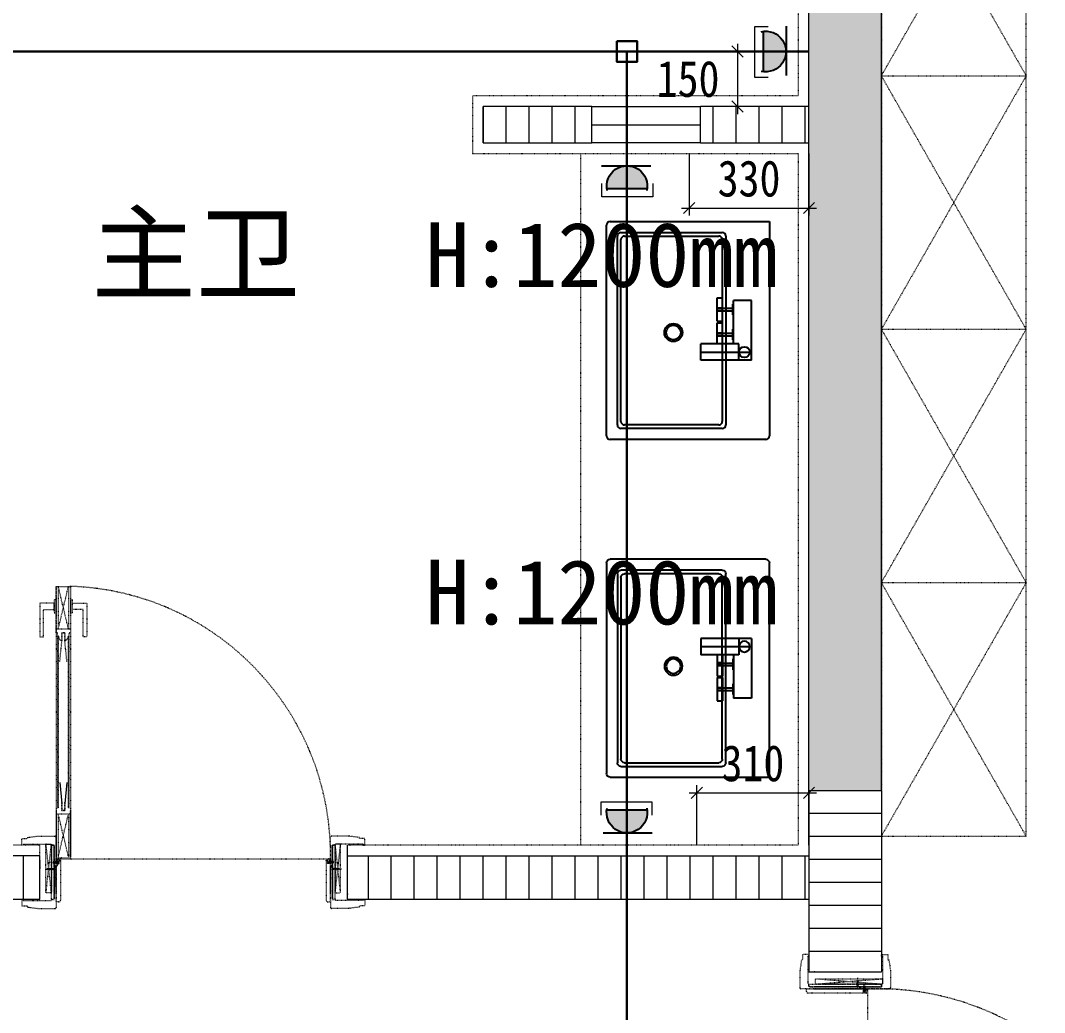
# Model space of a CAD drawing. Header units: millimetres. Extents: x -41640 to 3079702, y -5257903 to 68462.
# Drawn here: x 10804 to 13633, y 13567 to 16307 of the extents above; entities that cross this region are included whole.
import ezdxf

# ---------------------------------------------------------------- set-up
doc = ezdxf.new("R2010")
doc.units = ezdxf.units.MM
doc.header["$LTSCALE"] = 10
doc.linetypes.add('ACAD_ISO03W100', pattern=[30, 12, -18])
doc.linetypes.add('CONTINOUS', pattern=[0])
doc.layers.get('0').update_dxf_attribs({"color": 255})
doc.layers.get('Defpoints').update_dxf_attribs({"color": 255})
for name, color, linetype in [('0015平面洁具、厨具', 151, 'Continuous'), ('2323', 4, 'Continuous'), ('LAYER2', 8, 'Continuous')]:
    doc.layers.add(name, color=color, linetype=linetype)
for name, color, linetype, lineweight in [('1强弱电插座尺寸', 5, 'Continuous', 0), ('1强电插座布线图', 1, 'Continuous', 30), ('1强电插座布置图', 1, 'Continuous', 30), ('浅线', 251, 'CONTINOUS', 0)]:
    doc.layers.add(name, color=color, linetype=linetype, lineweight=lineweight)
doc.styles.get("Standard").update_dxf_attribs({"font": ''})
doc.styles.add('夏建东', font='', dxfattribs={"width": 0.85})
doc.styles.add('邓林', font='simhei.ttf')
doc.styles.get('Standard').set_extended_font_data('SimSun')
doc.styles.get('夏建东').set_extended_font_data('SimSun')
doc.dimstyles.new('g', dxfattribs={"dimtxt": 100, "dimasz": 31, "dimexe": 21, "dimexo": 30, "dimgap": 31, "dimtad": 1, "dimtih": 1, "dimtoh": 1, "dimdec": 0, "dimrnd": 10, "dimdsep": 46, "dimtxsty": '夏建东', "dimblk": 'OBLIQUE', "dimcen": 2.5, "dimdle": 21, "dimclrd": 5, "dimclre": 5, "dimclrt": 5, "dimadec": 0, "dimazin": 0, "dimtfac": 1, "dimtdec": 0, "dimtmove": 2, "dimatfit": 3, "dimldrblk": 'DOT', "dimfxl": 300, "dimlwd": -1, "dimlwe": -1, "dimarcsym": 1})
pattern_1 = [(90, (-3246102.35, 3421590.874), (-63.5, 1e-14), [])]

# ---------------------------------------------------------------- blocks, each defined once
blk = doc.blocks.new('_Oblique')
at = {"color": 0, "linetype": 'ByBlock', "lineweight": -2}
blk.add_line((-0.5, -0.5), (0.5, 0.5), dxfattribs=at)
blk = doc.blocks.new('*D413')
at = {"layer": '1强弱电插座尺寸', "color": 5}
for p, q in [((12672.9, 14029), (12672.9, 14194.6)), ((12982.6, 14029), (12982.6, 14194.6)), ((12651.9, 14173.6), (13003.6, 14173.6))]:
    blk.add_line(p, q, dxfattribs=at)
at = {"layer": 'Defpoints', "color": 0, "lineweight": 30}
for p in [(12982.6, 14173.6), (12672.9, 13999), (12982.6, 13999)]:
    blk.add_point(p, dxfattribs=at)
at = {"layer": '1强弱电插座尺寸', "color": 5, "xscale": 31, "yscale": 31, "zscale": 31, "rotation": 180}
blk.add_blockref('_Oblique', (12672.9, 14173.6), dxfattribs=at)
at = {"layer": '1强弱电插座尺寸', "color": 5, "xscale": 31, "yscale": 31, "zscale": 31}
blk.add_blockref('_Oblique', (12982.6, 14173.6), dxfattribs=at)
at = {"layer": '1强弱电插座尺寸', "color": 5, "insert": (12827.7, 14254.6), "char_height": 100, "attachment_point": 5, "style": '夏建东'}
blk.add_mtext('310', dxfattribs=at)
blk = doc.blocks.new('_Dot')
at = {"color": 0, "linetype": 'ByBlock', "lineweight": -2}
blk.add_line((-0.5, 0), (-1, 0), dxfattribs=at)
at = {"color": 0, "linetype": 'ByBlock', "const_width": 0.5}
blk.add_lwpolyline([(-0.25, 0, 1), (0.25, 0, 1)], format="xyb", close=True, dxfattribs=at)
blk = doc.blocks.new('tryjhtyjtyjkytj')
at = {"layer": '0015平面洁具、厨具', "color": 251}
for p, q in [((801529.9, -3758404.6), (801529.9, -3757974.6)), ((801539.9, -3757964.6), (802121.8, -3757964.6)), ((802131.8, -3757974.6), (802131.8, -3758414.6)), ((801559.9, -3758284.6), (801559.9, -3758004.6)), ((801569.9, -3757994.6), (802091.8, -3757994.6)), ((801569.9, -3758274.6), (801569.9, -3758014.6)), ((801579.9, -3758004.6), (802081.8, -3758004.6)), ((802091.8, -3758014.6), (802091.8, -3758274.6)), ((802101.8, -3758004.6), (802101.8, -3758284.6)), ((801748.7, -3758365.1), (801748.7, -3758225.1)), ((801748.7, -3758225.1), (801793.7, -3758225.1)), ((801771.2, -3758225.1), (801771.2, -3758365.1)), ((801793.7, -3758330.1), (801793.7, -3758225.1)), ((801793.7, -3758270.1), (801852.4, -3758270.1)), ((801816, -3758285.1), (801816, -3758270.1)), ((801816.4, -3758270.1), (801816.4, -3758314.1)), ((801823.4, -3758270.1), (801823.4, -3758314.1)), ((801823.7, -3758285.1), (801823.7, -3758270.1)), ((801852.4, -3758270.1), (801852.4, -3758285.1)), ((801856.2, -3758270.1), (801921.2, -3758270.1)), ((801856.2, -3758270.1), (801856.2, -3758285.1)), ((801884.9, -3758285.1), (801884.9, -3758270.1)), ((801885.2, -3758270.1), (801885.2, -3758314.1)), ((801892.2, -3758270.1), (801892.2, -3758314.1)), ((801892.5, -3758285.1), (801892.5, -3758270.1)), ((801921.2, -3758270.1), (801921.2, -3758285.1)), ((802091.8, -3758294.6), (801569.9, -3758294.6)), ((802081.8, -3758284.6), (801579.9, -3758284.6)), ((801793.7, -3758285.1), (801852.4, -3758285.1)), ((801856.2, -3758285.1), (801921.2, -3758285.1)), ((801793.7, -3758315.1), (801913.7, -3758315.1)), ((801804.9, -3758314.1), (801834.9, -3758314.1)), ((801804.9, -3758314.1), (801804.9, -3758315.1)), ((801834.9, -3758314.1), (801834.9, -3758315.1)), ((801873.7, -3758314.1), (801903.7, -3758314.1)), ((801873.7, -3758314.1), (801873.7, -3758315.1)), ((801903.7, -3758314.1), (801903.7, -3758315.1)), ((801913.7, -3758365.1), (801913.7, -3758315.1)), ((801748.7, -3758330.1), (801793.7, -3758330.1)), ((801748.7, -3758365.1), (801913.7, -3758365.1)), ((802131.8, -3758414.6), (801539.9, -3758414.6))]:
    blk.add_line(p, q, dxfattribs=at)
for centre, radius in [((801825.2, -3758149.6), 25), ((801825.2, -3758149.6), 20), ((801771.2, -3758345.5), 15), ((801771.2, -3758345.5), 15)]:
    blk.add_circle(centre, radius, dxfattribs=at)
for centre, start, end in [((801539.9, -3757974.6), 90, 180), ((802121.8, -3757974.6), 0, 90), ((801569.9, -3758004.6), 90, 180), ((801579.9, -3758014.6), 90, 180), ((802081.8, -3758014.6), 0, 90), ((802091.8, -3758004.6), 0, 90), ((801569.9, -3758284.6), 180, 270), ((801579.9, -3758274.6), 180, 270), ((802081.8, -3758274.6), 270, 0), ((802091.8, -3758284.6), 270, 0), ((801539.9, -3758404.6), 180, 270)]:
    blk.add_arc(centre, 10, start, end, dxfattribs=at)
blk = doc.blocks.new('强电插座')
at = {"lineweight": 0}
h = blk.add_hatch(color=12, dxfattribs=at)
h.set_gradient(color1=(216, 3, 3), color2=(230, 5, 5), tint=1, name='CYLINDER')
h.paths.add_polyline_path([(88497.8, 75989.2, 1.129445), (88497.8, 75909.4)])
at = {"layer": '2323', "color": 1}
for p, q in [((88452.6, 75999.6), (88452.6, 75902)), ((88497.8, 75989.2), (88497.8, 75909.4)), ((88407.2, 75949.3), (88460.4, 75949.3))]:
    blk.add_line(p, q, dxfattribs=at)
blk.add_arc((88492.9, 75949.3), 40.2, 77.2553, 282.7447, dxfattribs=at)
at = {"layer": 'LAYER2', "color": 1, "ltscale": 20}
blk.add_line((88456.4, 75966.1), (88456.4, 75966.1), dxfattribs=at)
blk = doc.blocks.new('强电防水插座')
at = {"layer": '1强电插座布置图', "color": 1, "linetype": 'ByBlock', "lineweight": 9}
blk.add_lwpolyline([(-166178.2, 222988.6), (-166178.2, 223049.7), (-165944.2, 223049.7), (-165944.2, 222988.6)], dxfattribs=at)
at = {"layer": '1强电插座布置图', "color": 250, "linetype": 'ByBlock', "lineweight": 9, "extrusion": (0, 0, -1), "xscale": 2.325322137214242, "yscale": 2.325322137214242, "zscale": -2.325322137599869, "rotation": 90}
blk.add_blockref('强电插座', (342665.7, 17225.9), dxfattribs=at)
blk = doc.blocks.new('*D655')
at = {"layer": '1强弱电插座尺寸', "color": 5}
for p, q in [((12651.5, 15939), (12651.5, 15767.8)), ((12982.6, 15939), (12982.6, 15767.8)), ((12630.5, 15788.8), (13003.6, 15788.8))]:
    blk.add_line(p, q, dxfattribs=at)
at = {"layer": 'Defpoints', "color": 0, "linetype": 'Continuous', "lineweight": 30}
for p in [(12651.5, 15969), (12982.6, 15969), (12982.6, 15788.8)]:
    blk.add_point(p, dxfattribs=at)
at = {"layer": '1强弱电插座尺寸', "color": 5, "linetype": 'Continuous', "xscale": 31, "yscale": 31, "zscale": 31, "rotation": 180}
blk.add_blockref('_Oblique', (12651.5, 15788.8), dxfattribs=at)
at = {"layer": '1强弱电插座尺寸', "color": 5, "linetype": 'Continuous', "xscale": 31, "yscale": 31, "zscale": 31}
blk.add_blockref('_Oblique', (12982.6, 15788.8), dxfattribs=at)
at = {"layer": '1强弱电插座尺寸', "color": 5, "linetype": 'Continuous', "lineweight": 30, "insert": (12817, 15869.8), "char_height": 100, "attachment_point": 5, "style": '夏建东'}
blk.add_mtext('330', dxfattribs=at)
blk = doc.blocks.new('*D698')
at = {"layer": '1强弱电插座尺寸', "color": 5}
for p, q in [((12785, 16242), (12785, 16048)), ((12952.6, 16221), (12764, 16221)), ((12952.6, 16069), (12764, 16069))]:
    blk.add_line(p, q, dxfattribs=at)
at = {"layer": 'Defpoints', "color": 0, "linetype": 'Continuous', "lineweight": 30}
for p in [(12982.6, 16221), (12785, 16069), (12982.6, 16069)]:
    blk.add_point(p, dxfattribs=at)
at = {"layer": '1强弱电插座尺寸', "color": 5, "linetype": 'Continuous', "xscale": 31, "yscale": 31, "zscale": 31}
for p, rotation in [((12785, 16221), 90), ((12785, 16069), 270)]:
    blk.add_blockref('_Oblique', p, dxfattribs=dict(at, rotation=rotation))
at = {"layer": '1强弱电插座尺寸', "color": 5, "linetype": 'Continuous', "lineweight": 30, "insert": (12648.5, 16145), "char_height": 100, "attachment_point": 5, "style": '夏建东'}
blk.add_mtext('150', dxfattribs=at)

msp = doc.modelspace()

# ---------------------------------------------------------------- hatches: boundary and pattern name
at = {"layer": '浅线'}
h = msp.add_hatch(color=256, dxfattribs=at)
h.paths.add_polyline_path([(12583, 17529), (12880.9, 17529)], flags=16)
h.paths.add_polyline_path([(13182.6, 17529), (11882.6, 17529), (11882.6, 17329), (12982.6, 17329), (12982.6, 14179), (13182.6, 14179)])
h = msp.add_hatch(dxfattribs=at)
h.set_pattern_fill('ANSI31', color=256, scale=20, angle=45, style=0)
h.set_pattern_definition(pattern_1)
h.paths.add_polyline_path([(12382.6, 16069), (12082.6, 16069), (12082.6, 15969), (12382.6, 15969)])
h.paths.add_polyline_path([(12982.6, 16069), (12682.6, 16069), (12682.6, 15969), (12982.6, 15969)])
h = msp.add_hatch(dxfattribs=at)
h.set_pattern_fill('ANSI31', color=256, scale=20, angle=135, style=0)
h.set_pattern_definition([(180, (-3246102.35, 3421590.874), (-1e-14, -63.5), [])])
h.paths.add_polyline_path([(13182.6, 14179), (12982.6, 14179), (12982.6, 13679), (13182.6, 13679)])
h.paths.add_polyline_path([(13182.6, 12779), (12982.6, 12779), (12982.6, 12479), (13182.6, 12479)])
h = msp.add_hatch(dxfattribs=at)
h.set_pattern_fill('ANSI31', color=256, scale=20, angle=45, style=0)
h.set_pattern_definition(pattern_1)
h.paths.add_polyline_path([(10857.6, 13999), (9282.6, 13999), (9282.6, 13879), (10857.6, 13879)])
h.paths.add_polyline_path([(12982.6, 13999), (11707.6, 13999), (11707.6, 13879), (12982.6, 13879)])

# ---------------------------------------------------------------- linework, layer by layer
at = {"layer": '1强电插座布线图', "color": 2, "linetype": 'Continuous', "lineweight": 30}
for points in [[(12982.6, 16221), (9832.6, 16221, -0.414214), (9732.6, 16321), (9732.6, 16875.3)], [(21621.3, 4375.7), (21621.3, 8177, 0.414214), (21521.3, 8277), (12579.6, 8277, -0.414214), (12479.6, 8377), (12479.6, 16221)]]:
    msp.add_lwpolyline(points, format="xyb", dxfattribs=at)
at = {"layer": '1强电插座布线图', "linetype": 'Continuous', "lineweight": 30}
msp.add_lwpolyline([(12451.3, 16249.3), (12507.9, 16249.3), (12507.9, 16192.7), (12451.3, 16192.7)], close=True, dxfattribs=at)
at = {"layer": '浅线'}
for p, q in [((13182.6, 14179), (13182.6, 17929)), ((12982.6, 14179), (12982.6, 17329)), ((13182.6, 14179), (12982.6, 14179)), ((10857.6, 13999), (9282.6, 13999)), ((10857.6, 13879), (10857.6, 13999)), ((11707.6, 13879), (11707.6, 13999)), ((11707.6, 13999), (12982.6, 13999)), ((10857.6, 13879), (9162.6, 13879)), ((12982.6, 13879), (11707.6, 13879))]:
    msp.add_line(p, q, dxfattribs=at)
at = {"layer": '浅线', "linetype": 'ACAD_ISO03W100', "ltscale": 0.01}
for p, q in [((12352.6, 14029), (12352.6, 15939)), ((10902.6, 14615.8), (10902.6, 14743.8)), ((10902.6, 14615.8), (10902.6, 14743.8)), ((10902.6, 14743.8), (10902.6, 13993.8)), ((10902.6, 14743.8), (10942.6, 14743.8)), ((10903.1, 14743.8), (10903.1, 14615.8)), ((10908.6, 14743.8), (10908.6, 14625.8)), ((10936.6, 14625.8), (10908.6, 14743.8)), ((10908.6, 14625.8), (10936.6, 14743.8)), ((10936.6, 14743.8), (10936.6, 14625.8)), ((10942.1, 14743.8), (10942.1, 14615.8)), ((10942.6, 14743.8), (10942.6, 14615.8)), ((10942.6, 14743.8), (10942.6, 14615.8)), ((10942.6, 14743.8), (10942.6, 13993.8)), ((10906.1, 14615.8), (10902.6, 14615.8)), ((10906.1, 14615.8), (10902.6, 14615.8)), ((10942.1, 14625.8), (10903.1, 14625.8)), ((10906.6, 14606.3), (10906.6, 14615.3)), ((10906.6, 14606.3), (10906.6, 14615.3)), ((10906.6, 14606.3), (10906.6, 14131.3)), ((10906.6, 14606.3), (10906.6, 14131.3)), ((10909.1, 14605.8), (10907.1, 14605.8)), ((10909.1, 14605.8), (10907.1, 14605.8)), ((10909.6, 14132.3), (10909.6, 14605.3)), ((10909.6, 14132.3), (10909.6, 14605.3)), ((10926.6, 14615.8), (10918.6, 14615.8)), ((10918.6, 14593.8), (10918.6, 14615.8)), ((10918.6, 14593.8), (10918.6, 14615.8)), ((10918.6, 14615.8), (10926.6, 14615.8)), ((10918.6, 14615.8), (10918.6, 14593.8)), ((10918.6, 14615.8), (10926.6, 14615.8)), ((10918.6, 14593.8), (10918.6, 14615.8)), ((10918.6, 14615.8), (10926.6, 14615.8)), ((10926.6, 14593.8), (10926.6, 14615.8)), ((10926.6, 14615.8), (10926.6, 14593.8)), ((10926.6, 14615.8), (10926.6, 14593.8)), ((10926.6, 14593.8), (10926.6, 14615.8)), ((10935.6, 14605.3), (10935.6, 14132.3)), ((10935.6, 14605.3), (10935.6, 14132.3)), ((10936.1, 14605.8), (10938.1, 14605.8)), ((10936.1, 14605.8), (10938.1, 14605.8)), ((10938.6, 14606.3), (10938.6, 14615.3)), ((10938.6, 14606.3), (10938.6, 14615.3)), ((10938.6, 14131.3), (10938.6, 14606.3)), ((10938.6, 14131.3), (10938.6, 14606.3)), ((10939.1, 14615.8), (10942.6, 14615.8)), ((10939.1, 14615.8), (10942.6, 14615.8)), ((10912.6, 14535.8), (10918.6, 14593.8)), ((10917.1, 14593.8), (10918.6, 14593.8)), ((10932.6, 14535.8), (10926.6, 14593.8)), ((10928.1, 14593.8), (10926.6, 14593.8)), ((10918.6, 14124.8), (10918.6, 14146.8)), ((10918.6, 14146.8), (10918.6, 14124.8)), ((10918.6, 14146.8), (10918.6, 14124.8)), ((10918.6, 14146.8), (10918.6, 14124.8)), ((10926.6, 14124.8), (10926.6, 14146.8)), ((10926.6, 14124.8), (10926.6, 14146.8)), ((10926.6, 14146.8), (10926.6, 14124.8)), ((10926.6, 14146.8), (10926.6, 14124.8)), ((10902.6, 14124.8), (10902.6, 13996.8)), ((10902.6, 14124.8), (10902.6, 13996.8)), ((10903.1, 14124.8), (10903.1, 13996.8)), ((10918.6, 14124.8), (10926.6, 14124.8)), ((10918.6, 14124.8), (10926.6, 14124.8)), ((10926.6, 14124.8), (10918.6, 14124.8)), ((10918.6, 14124.8), (10926.6, 14124.8)), ((10942.1, 14124.8), (10942.1, 13996.8)), ((10942.6, 13996.8), (10942.6, 14124.8)), ((10942.6, 13996.8), (10942.6, 14124.8)), ((10942.1, 14114.8), (10903.1, 14114.8)), ((10936.6, 13996.8), (10908.6, 14114.8)), ((10908.6, 13996.8), (10936.6, 14114.8)), ((10908.6, 14114.8), (10908.6, 13996.8)), ((10936.6, 14114.8), (10936.6, 13996.8)), ((10807.6, 14047), (10822.6, 14047)), ((10807.6, 14029), (10807.6, 14047)), ((10822.6, 14050), (10852.6, 14054)), ((10822.6, 14047), (10822.6, 14050)), ((10852.6, 14054), (10899.6, 14054)), ((10902.6, 13976.4), (10902.6, 14051)), ((11660.6, 13976.4), (11660.6, 14051)), ((11710.6, 14054), (11663.6, 14054)), ((11740.6, 14050), (11710.6, 14054)), ((11740.6, 14047), (11740.6, 14050)), ((11755.6, 14047), (11740.6, 14047)), ((11755.6, 14029), (11755.6, 14047)), ((10812.6, 14029), (10807.6, 14029)), ((10812.6, 14032), (10812.6, 14029)), ((10812.6, 14032), (10890.1, 14032)), ((10857.6, 13876), (10857.6, 14032)), ((10889.6, 13897), (10874.6, 14032)), ((10874.6, 13897), (10889.6, 14032)), ((10874.6, 14032), (10889.6, 14032)), ((10874.6, 13897), (10874.6, 14032)), ((10889.6, 14027), (10889.6, 14032)), ((10889.6, 14032), (10889.6, 13897)), ((10889.6, 14029), (10896.6, 14029)), ((10897.1, 14029), (10889.6, 14029)), ((10889.6, 13879), (10889.6, 14029)), ((10890.1, 14029), (10890.1, 14032)), ((10890.1, 14029), (10897.1, 14029)), ((10897.1, 13971.4), (10897.1, 14029)), ((10897.1, 13969.4), (10897.1, 14029)), ((10897.1, 14026), (10897.1, 13969.4)), ((10897.1, 14026), (10897.1, 13969.4)), ((10902.6, 14029), (10902.6, 13983.4)), ((11660.6, 14029), (11660.6, 13983.4)), ((11666.1, 13971.4), (11666.1, 14029)), ((11673.1, 14029), (11666.1, 14029)), ((11666.1, 13969.4), (11666.1, 14029)), ((11666.1, 14029), (11673.6, 14029)), ((11666.1, 14026), (11666.1, 13969.4)), ((11666.1, 14026), (11666.1, 13969.4)), ((11673.6, 14029), (11666.6, 14029)), ((11750.6, 14032), (11673.1, 14032)), ((11673.1, 14029), (11673.1, 14032)), ((11673.6, 13897), (11688.6, 14032)), ((11688.6, 13897), (11673.6, 14032)), ((11673.6, 14027), (11673.6, 14032)), ((11688.6, 14032), (11673.6, 14032)), ((11673.6, 14032), (11673.6, 13897)), ((11673.6, 13879), (11673.6, 14029)), ((11688.6, 13897), (11688.6, 14032)), ((11707.6, 13877.5), (11707.6, 14030.5)), ((11710.6, 14032), (11750.6, 14032)), ((11750.6, 14032), (11750.6, 14029)), ((11750.6, 14029), (11755.6, 14029)), ((10857.6, 13986.6), (10857.6, 13966.6)), ((10887.3, 13981.7), (10905.6, 13981.7)), ((10893.4, 13979.9), (10900.6, 13979.9)), ((10894, 13983.5), (10900.6, 13983.5)), ((10897.1, 13978.4), (10897.1, 13976.4)), ((10900.6, 13983.5), (10905.6, 13981.7)), ((10900.6, 13979.9), (10905.6, 13981.7)), ((10902.6, 13976.4), (10901.2, 13971.4)), ((10902.6, 13993.8), (10942.6, 13993.8)), ((10908.3, 13989.5), (10902.6, 13991.4)), ((10902.6, 13986.4), (10902.6, 13991.4)), ((10902.6, 13991.4), (11660.6, 13991.4)), ((10902.6, 13986.4), (10902.6, 13991.1)), ((10902.6, 13986.4), (10907.3, 13986.4)), ((10906.6, 13986.4), (10902.6, 13986.4)), ((10906.6, 13986.4), (10902.6, 13986.4)), ((10902.6, 13969.4), (10902.6, 13986.4)), ((10902.6, 13969.4), (10902.6, 13986.4)), ((10906.6, 13986.4), (10902.6, 13986.4)), ((10902.6, 13969.4), (10902.6, 13986.4)), ((10902.6, 13983.4), (10902.6, 13976.4)), ((10906.6, 13986.4), (10906.6, 13978.4)), ((10906.6, 13986.4), (10906.6, 13978.4)), ((10906.6, 13978.4), (10906.6, 13986.4)), ((10906.6, 13981.3), (10906.6, 13972.3)), ((10906.6, 13981.3), (10906.6, 13972.3)), ((10906.6, 13978.4), (10910.6, 13978.4)), ((10906.6, 13978.4), (10910.6, 13978.4)), ((10906.6, 13978.4), (10910.6, 13978.4)), ((10907.3, 13982.9), (10906.7, 13983.3)), ((10908.4, 13979.4), (10906.7, 13980.7)), ((10907.1, 13983.7), (10907, 13983.7)), ((10907.1, 13981.1), (10907, 13981.1)), ((10909.1, 13981.8), (10907.1, 13981.8)), ((10909.1, 13981.8), (10907.1, 13981.8)), ((10907.3, 13983.7), (10907.3, 13986.4)), ((10907.3, 13981.1), (10907.3, 13982.9)), ((10908.3, 13991.2), (10908.3, 13989.5)), ((10908.7, 13979.4), (10908.4, 13979.4)), ((10908.6, 13991.4), (10908.6, 13991.4)), ((10908.7, 13979.4), (10910.4, 13980.7)), ((10908.8, 13991.2), (10908.8, 13989.3)), ((10914.2, 13987.5), (10908.8, 13989.3)), ((10909.8, 13983.7), (10909.8, 13986.4)), ((10909.8, 13986.4), (10914.6, 13986.4)), ((10909.8, 13982.9), (10910.4, 13983.3)), ((10909.8, 13981.1), (10909.8, 13982.9)), ((10910, 13983.7), (10910.2, 13983.7)), ((10910, 13981.1), (10910.2, 13981.1)), ((10910.6, 13978.4), (10910.6, 13986.4)), ((10910.6, 13978.4), (10910.6, 13986.4)), ((10910.6, 13978.4), (10910.6, 13986.4)), ((10910.6, 13986.4), (10914.6, 13986.4)), ((10914.6, 13986.4), (10914.6, 13987.1)), ((10914.6, 13986.4), (10914.6, 13877)), ((11648.6, 13986.4), (11648.6, 13987.1)), ((11653.3, 13986.4), (11648.6, 13986.4)), ((11652.6, 13986.4), (11648.6, 13986.4)), ((11648.6, 13986.4), (11648.6, 13877)), ((11648.9, 13987.5), (11654.3, 13989.3)), ((11652.6, 13978.4), (11652.6, 13986.4)), ((11652.6, 13978.4), (11652.6, 13986.4)), ((11652.6, 13978.4), (11652.6, 13986.4)), ((11656.6, 13978.4), (11652.6, 13978.4)), ((11656.6, 13978.4), (11652.6, 13978.4)), ((11656.6, 13978.4), (11652.6, 13978.4)), ((11653.3, 13982.9), (11652.7, 13983.3)), ((11654.4, 13979.4), (11652.7, 13980.7)), ((11653.1, 13983.7), (11653, 13983.7)), ((11653.1, 13981.1), (11653, 13981.1)), ((11653.3, 13983.7), (11653.3, 13986.4)), ((11653.3, 13981.1), (11653.3, 13982.9)), ((11654.3, 13991.2), (11654.3, 13989.3)), ((11654.4, 13979.4), (11654.7, 13979.4)), ((11654.6, 13991.4), (11654.6, 13991.4)), ((11654.7, 13979.4), (11656.5, 13980.7)), ((11654.8, 13989.5), (11660.6, 13991.4)), ((11654.8, 13991.2), (11654.8, 13989.5)), ((11655.8, 13983.7), (11655.8, 13986.4)), ((11660.6, 13986.4), (11655.8, 13986.4)), ((11655.8, 13982.9), (11656.5, 13983.3)), ((11655.8, 13981.1), (11655.8, 13982.9)), ((11656, 13983.7), (11656.2, 13983.7)), ((11656, 13981.1), (11656.2, 13981.1)), ((11656.6, 13986.4), (11656.6, 13978.4)), ((11656.6, 13986.4), (11660.6, 13986.4)), ((11656.6, 13986.4), (11660.6, 13986.4)), ((11656.6, 13986.4), (11656.6, 13978.4)), ((11656.6, 13978.4), (11656.6, 13986.4)), ((11656.6, 13986.4), (11660.6, 13986.4)), ((11662.6, 13983.5), (11657.6, 13981.7)), ((11662.6, 13979.9), (11657.6, 13981.7)), ((11675.8, 13981.7), (11657.6, 13981.7)), ((11660.6, 13986.4), (11660.6, 13991.4)), ((11660.6, 13986.4), (11660.6, 13991.1)), ((11660.6, 13969.4), (11660.6, 13986.4)), ((11660.6, 13969.4), (11660.6, 13986.4)), ((11660.6, 13969.4), (11660.6, 13986.4)), ((11660.6, 13983.4), (11660.6, 13976.4)), ((11660.6, 13976.4), (11661.9, 13971.4)), ((11669.1, 13983.5), (11662.6, 13983.5)), ((11669.7, 13979.9), (11662.6, 13979.9)), ((11666.1, 13978.4), (11666.1, 13976.4)), ((10872.3, 13963), (10899.6, 13963)), ((10878.4, 13961.2), (10894.6, 13961.2)), ((10879, 13964.8), (10894.6, 13964.8)), ((10894.6, 13964.8), (10899.6, 13963)), ((10894.6, 13961.2), (10899.6, 13963)), ((10897.1, 13971.4), (10901.2, 13971.4)), ((10897.1, 13969), (10897.1, 13971)), ((10902.6, 13971), (10897.1, 13971)), ((10897.1, 13971), (10897.1, 13894)), ((10897.1, 13882), (10897.1, 13971)), ((10897.1, 13971), (10902.6, 13971)), ((10897.1, 13971), (10902.6, 13971)), ((10897.1, 13882), (10897.1, 13971)), ((10902.6, 13971), (10897.1, 13971)), ((10897.1, 13969), (10897.1, 13971)), ((10897.1, 13969.4), (10902.6, 13969.4)), ((10897.1, 13969.4), (10902.6, 13969.4)), ((10902.6, 13969.4), (10897.1, 13969.4)), ((10897.1, 13969), (10901.2, 13969)), ((10897.1, 13969), (10897.1, 13879)), ((10897.1, 13969), (10901.2, 13969)), ((10897.1, 13969), (10897.1, 13879)), ((10902.6, 13894), (10901.2, 13969)), ((10902.6, 13894), (10901.2, 13969)), ((10906.1, 13971.8), (10902.6, 13971.8)), ((10906.1, 13971.8), (10902.6, 13971.8)), ((10902.6, 13894), (10902.6, 13971)), ((10902.6, 13872), (10902.6, 13971)), ((10902.6, 13971), (10902.6, 13971)), ((10902.6, 13894), (10902.6, 13971)), ((10902.6, 13970.5), (10902.6, 13894)), ((11660.6, 13894), (11660.6, 13971)), ((11660.6, 13971), (11666.1, 13971)), ((11660.6, 13872), (11660.6, 13971)), ((11666.1, 13971), (11660.6, 13971)), ((11666.1, 13971), (11660.6, 13971)), ((11660.6, 13971), (11660.6, 13971)), ((11660.6, 13894), (11660.6, 13971)), ((11660.6, 13971), (11666.1, 13971)), ((11660.6, 13970.5), (11660.6, 13894)), ((11666.1, 13969.4), (11660.6, 13969.4)), ((11666.1, 13969.4), (11660.6, 13969.4)), ((11660.6, 13969.4), (11666.1, 13969.4)), ((11660.6, 13894), (11661.9, 13969)), ((11660.6, 13894), (11661.9, 13969)), ((11666.1, 13971.4), (11661.9, 13971.4)), ((11666.1, 13969), (11661.9, 13969)), ((11666.1, 13969), (11661.9, 13969)), ((11668.6, 13964.8), (11663.6, 13963)), ((11690.8, 13963), (11663.6, 13963)), ((11668.6, 13961.2), (11663.6, 13963)), ((11666.1, 13969), (11666.1, 13971)), ((11666.1, 13971), (11666.1, 13894)), ((11666.1, 13882), (11666.1, 13971)), ((11666.1, 13882), (11666.1, 13971)), ((11666.1, 13969), (11666.1, 13971)), ((11666.1, 13969), (11666.1, 13879)), ((11666.1, 13969), (11666.1, 13879)), ((11684.1, 13964.8), (11668.6, 13964.8)), ((11684.7, 13961.2), (11668.6, 13961.2)), ((10889.6, 13897), (10874.6, 13897)), ((10902.6, 13894), (10902.6, 13857)), ((10902.6, 13872), (10902.6, 13894)), ((11660.6, 13894), (11660.6, 13857)), ((11660.6, 13872), (11660.6, 13894)), ((11673.6, 13897), (11688.6, 13897)), ((10812.6, 13879), (10807.6, 13879)), ((10807.6, 13879), (10807.6, 13861)), ((10812.6, 13876), (10812.6, 13879)), ((10812.6, 13876), (10890.1, 13876)), ((10897.1, 13879), (10889.6, 13879)), ((10897.1, 13879), (10889.6, 13879)), ((10890.1, 13879), (10897.1, 13879)), ((10890.1, 13879), (10890.1, 13876)), ((10909.6, 13872), (10902.6, 13872)), ((11653.6, 13872), (11660.6, 13872)), ((11666.1, 13879), (11673.6, 13879)), ((11673.1, 13879), (11666.1, 13879)), ((11666.1, 13879), (11673.6, 13879)), ((11673.1, 13879), (11673.1, 13876)), ((11750.6, 13876), (11673.1, 13876)), ((11750.6, 13876), (11750.6, 13879)), ((11750.6, 13879), (11755.6, 13879)), ((11755.6, 13879), (11755.6, 13861)), ((10807.6, 13861), (10822.6, 13861)), ((10822.6, 13861), (10822.6, 13858)), ((10822.6, 13858), (10852.6, 13854)), ((10852.6, 13854), (10899.6, 13854)), ((11710.6, 13854), (11663.6, 13854)), ((11740.6, 13858), (11710.6, 13854)), ((11755.6, 13861), (11740.6, 13861)), ((11740.6, 13861), (11740.6, 13858)), ((12982.6, 13727), (12964.6, 13727)), ((12964.6, 13727), (12964.6, 13712)), ((12979.6, 13722), (12979.6, 13644.5)), ((12979.6, 13722), (12982.6, 13722)), ((12982.6, 13722), (12982.6, 13727)), ((13182.6, 13727), (13200.6, 13727)), ((13182.6, 13722), (13182.6, 13727)), ((13185.6, 13722), (13182.6, 13722)), ((13185.6, 13722), (13185.6, 13644.5)), ((13185.6, 13682), (13185.6, 13722)), ((13200.6, 13727), (13200.6, 13712)), ((12961.6, 13712), (12957.6, 13682)), ((12964.6, 13712), (12961.6, 13712)), ((13200.6, 13712), (13203.6, 13712)), ((13203.6, 13712), (13207.6, 13682)), ((12957.6, 13682), (12957.6, 13635)), ((12981.1, 13679), (13184.1, 13679)), ((13207.6, 13682), (13207.6, 13635)), ((12982.6, 13644.5), (12979.6, 13644.5)), ((12982.6, 13637.5), (12982.6, 13645)), ((12982.6, 13645), (13182.6, 13645)), ((12982.6, 13637.5), (12982.6, 13645)), ((12982.6, 13644.5), (12982.6, 13637.5)), ((13122.6, 13637.5), (12982.6, 13637.5)), ((13122.6, 13637.5), (12982.6, 13637.5)), ((12985.6, 13637.5), (13124.6, 13637.5)), ((12985.6, 13637.5), (13124.6, 13637.5)), ((13124.6, 13637.5), (12997.6, 13637.5)), ((13000.6, 13645), (13185.6, 13660)), ((13000.6, 13660), (13185.6, 13645)), ((13000.6, 13660), (13185.6, 13660)), ((13000.6, 13645), (13000.6, 13660)), ((13185.6, 13645), (13000.6, 13645)), ((13114.8, 13656.1), (13114.8, 13640)), ((13114.8, 13640), (13116.6, 13635)), ((13116.6, 13662.2), (13116.6, 13635)), ((13118.4, 13640), (13116.6, 13635)), ((13118.4, 13655.5), (13118.4, 13640)), ((13122.6, 13637.5), (13122.6, 13633.3)), ((13122.6, 13637.5), (13124.6, 13637.5)), ((13122.6, 13637.5), (13122.6, 13633.3)), ((13122.6, 13637.5), (13124.6, 13637.5)), ((13179.6, 13637.5), (13123, 13637.5)), ((13123, 13637.5), (13123, 13632)), ((13123, 13637.5), (13123, 13632)), ((13179.6, 13637.5), (13123, 13637.5)), ((13123, 13632), (13123, 13637.5)), ((13123, 13637.5), (13182.6, 13637.5)), ((13124.6, 13632), (13124.6, 13637.5)), ((13124.6, 13637.5), (13124.6, 13632)), ((13124.6, 13637.5), (13124.6, 13632)), ((13124.6, 13632), (13124.6, 13637.5)), ((13125, 13637.5), (13125, 13633.3)), ((13125, 13637.5), (13182.6, 13637.5)), ((13132, 13637.5), (13130, 13637.5)), ((13133.5, 13641.1), (13133.5, 13634)), ((13135.3, 13647.2), (13135.3, 13629)), ((13137.1, 13640.5), (13137.1, 13634)), ((13180.6, 13645), (13185.6, 13645)), ((13182.6, 13645), (13182.6, 13638)), ((13182.6, 13637.5), (13182.6, 13645)), ((13182.6, 13644.5), (13185.6, 13644.5)), ((13182.6, 13644.5), (13182.6, 13637.5)), ((13185.6, 13660), (13185.6, 13645)), ((12997.6, 13632), (12960.6, 13632)), ((12975.6, 13632), (13124.6, 13632)), ((12975.6, 13625), (12975.6, 13632)), ((12975.6, 13632), (12997.6, 13632)), ((13140, 13620), (12980.6, 13620)), ((12997.6, 13632), (13122.6, 13633.3)), ((12997.6, 13632), (13122.6, 13633.3)), ((12997.6, 13632), (13124.6, 13632)), ((13124.1, 13632), (12997.6, 13632)), ((12997.6, 13632), (13124.6, 13632)), ((13123, 13632), (13140, 13632)), ((13123, 13632), (13140, 13632)), ((13123, 13632), (13140, 13632)), ((13124.6, 13632), (13124.6, 13632)), ((13130, 13632), (13125, 13633.3)), ((13130, 13632), (13204.6, 13632)), ((13137, 13632), (13130, 13632)), ((13140, 13628), (13132, 13628)), ((13132, 13628), (13132, 13624)), ((13132, 13628), (13132, 13624)), ((13140, 13628), (13132, 13628)), ((13132, 13628), (13132, 13624)), ((13132, 13628), (13140, 13628)), ((13132, 13624), (13140, 13624)), ((13132, 13624), (13140, 13624)), ((13132, 13624), (13140, 13624)), ((13133, 13626.1), (13134.3, 13627.9)), ((13133, 13625.8), (13133, 13626.1)), ((13133, 13625.8), (13134.3, 13624.1)), ((13133.5, 13634), (13135.3, 13629)), ((13134.6, 13627.4), (13134.7, 13627.6)), ((13134.6, 13624.6), (13134.7, 13624.4)), ((13134.7, 13627.2), (13136.5, 13627.2)), ((13134.7, 13624.7), (13136.5, 13624.7)), ((13137.1, 13634), (13135.3, 13629)), ((13136.5, 13627.2), (13136.9, 13627.9)), ((13136.5, 13624.7), (13136.9, 13624.1)), ((13182.6, 13632), (13137, 13632)), ((13137.3, 13627.4), (13137.3, 13627.6)), ((13137.3, 13627.2), (13140, 13627.2)), ((13137.3, 13624.7), (13140, 13624.7)), ((13137.3, 13624.6), (13137.3, 13624.4)), ((13140, 13632), (13140, 13627.2)), ((13140, 13628), (13140, 13632)), ((13140, 13628), (13140, 13632)), ((13140, 13632), (13145, 13632)), ((13140, 13632), (13144.7, 13632)), ((13140, 13628), (13140, 13632)), ((13140, 13624.7), (13140, 13620)), ((13140, 13624), (13140, 13620)), ((13140, 13620), (13140.7, 13620)), ((13141.1, 13620.3), (13142.9, 13625.7)), ((13144.8, 13625.7), (13142.9, 13625.7)), ((13143.1, 13626.2), (13145, 13632)), ((13144.8, 13626.2), (13143.1, 13626.2)), ((13145, 12824), (13145, 13632)), ((13145, 13626), (13145, 13626))]:
    msp.add_line(p, q, dxfattribs=at)
at = {"layer": '浅线', "lineweight": 5}
for p, q in [((10912.6, 14201.8), (10918.6, 14143.8)), ((10912.6, 14201.8), (10918.6, 14143.8)), ((10932.6, 14201.8), (10926.6, 14143.8)), ((10932.6, 14201.8), (10926.6, 14143.8))]:
    msp.add_line(p, q, dxfattribs=at)
at = {"layer": '浅线', "linetype": 'ACAD_ISO03W100', "ltscale": 0.01, "elevation": 0}
for points in [[(13182.6, 17554), (13182.6, 14054), (13582.6, 14054), (13582.6, 17554), (13182.6, 17554)], [(13582.6, 17554), (13182.6, 16854), (13582.6, 16154), (13182.6, 15454), (13582.6, 14754), (13182.6, 14054)], [(13582.6, 14054), (13182.6, 14754), (13582.6, 15454), (13182.6, 16154), (13582.6, 16854), (13182.6, 17554)], [(13182.6, 16154), (13582.6, 16154)], [(13182.6, 15454), (13582.6, 15454)], [(13182.6, 14754), (13582.6, 14754)]]:
    msp.add_lwpolyline(points, dxfattribs=at)
at = {"layer": '浅线', "linetype": 'ACAD_ISO03W100', "ltscale": 0.01}
for points in [[(10857.6, 14029), (9312.6, 14029), (9312.6, 15939), (10312.6, 15939), (10312.6, 16099), (9312.6, 16099), (9312.6, 17299), (10152.6, 17299), (10152.6, 16999), (10312.6, 16999), (10312.6, 17299), (12052.6, 17299), (12052.6, 16999), (12952.6, 16999), (12952.6, 16099), (12052.6, 16099), (12052.6, 15939), (12952.6, 15939), (12952.6, 14029), (11707.6, 14029)], [(10857.6, 13999), (10857.6, 14029)], [(11707.6, 13999), (11707.6, 14029)]]:
    msp.add_lwpolyline(points, dxfattribs=at)
at = {"layer": '浅线', "ltscale": 0.5}
for points in [[(12382.6, 16069), (12082.6, 16069), (12082.6, 15969), (12382.6, 15969)], [(12382.6, 15969), (12382.6, 16069)], [(12382.6, 16069), (12682.6, 16069)], [(12982.6, 16069), (12682.6, 16069)], [(12682.6, 15969), (12682.6, 16069)], [(12382.6, 16019), (12682.6, 16019)], [(12682.6, 15969), (12382.6, 15969)], [(12682.6, 15969), (12982.6, 15969)], [(12982.6, 14179), (12982.6, 13679)], [(12982.6, 13679), (13182.6, 13679)]]:
    msp.add_lwpolyline(points, dxfattribs=at)
at = {"layer": '浅线', "linetype": 'ACAD_ISO03W100', "ltscale": 0.01}
for points in [[(10867.6, 14697.7), (10857.6, 14697.7), (10857.6, 14604.4), (10867.6, 14604.4), (10867.6, 14679.9), (10897.6, 14679.9), (10897.6, 14697.7)], [(10902.6, 14671), (10902.6, 14706.6), (10897.6, 14706.6), (10897.6, 14671)], [(10947.6, 14671), (10947.6, 14706.6), (10942.6, 14706.6), (10942.6, 14671)], [(10977.6, 14697.7), (10987.6, 14697.7), (10987.6, 14604.4), (10977.6, 14604.4), (10977.6, 14679.9), (10947.6, 14679.9), (10947.6, 14697.7)]]:
    msp.add_lwpolyline(points, close=True, dxfattribs=at)
at = {"layer": '浅线', "ltscale": 0.5, "elevation": 0}
msp.add_lwpolyline([(13182.6, 14179), (13182.6, 13679)], dxfattribs=at)
at = {"layer": '浅线', "linetype": 'ACAD_ISO03W100', "ltscale": 0.01}
for centre, radius, start, end in [((10918.5, 14002), 742.1, 359.4181, 88.6069), ((10906.1, 14615.3), 0.5, 0, 90), ((10906.1, 14615.3), 0.5, 0, 90), ((10907.1, 14606.3), 0.5, 180, 270), ((10907.1, 14606.3), 0.5, 180, 270), ((10909.1, 14605.3), 0.5, 0, 90), ((10909.1, 14605.3), 0.5, 0, 90), ((10922.1, 14605.3), 12.6, 179.952, 246.2107), ((10923, 14605.3), 12.6, 293.7893, 0.048), ((10936.1, 14605.3), 0.5, 90, 180), ((10936.1, 14605.3), 0.5, 90, 180), ((10938.1, 14606.3), 0.5, 270, 0), ((10938.1, 14606.3), 0.5, 270, 0), ((10939.1, 14615.3), 0.5, 90, 180), ((10939.1, 14615.3), 0.5, 90, 180), ((10899.6, 14051), 3, 0, 90), ((11663.6, 14051), 3, 90, 180), ((10893.8, 13983.5), 0.322, 3.3619, 42.8402), ((10875.4, 13985.3), 20.7, 344.3616, 355.6384), ((10895.6, 13979.9), 0.363, 178.9346, 212.2079), ((10895.8, 13983.5), 0.322, 3.3619, 42.8402), ((10877.4, 13985.3), 20.7, 344.3616, 355.6384), ((10877.4, 13985.3), 20.7, 344.3616, 355.6384), ((10897.6, 13979.9), 0.363, 178.9346, 212.2079), ((10897.6, 13979.9), 0.363, 178.9346, 212.2079), ((10897.8, 13983.5), 0.322, 3.3619, 42.8402), ((10897.8, 13983.5), 0.322, 3.3619, 42.8402), ((10879.4, 13985.3), 20.7, 344.3616, 355.6384), ((10879.4, 13985.3), 20.7, 344.3616, 355.6384), ((10899.6, 13979.9), 0.363, 178.9346, 212.2079), ((10899.6, 13979.9), 0.363, 178.9346, 212.2079), ((10899.8, 13983.5), 0.322, 3.3619, 42.8402), ((10899.8, 13983.5), 0.322, 3.3619, 42.8402), ((10881.4, 13984.8), 20.7, 351.4908, 355.6384), ((10901.8, 13983), 0.322, 3.3619, 42.8402), ((10906.8, 13983.5), 0.25, 53.9587, 233.9356), ((10907.1, 13981.3), 0.5, 90, 180), ((10907.1, 13981.3), 0.5, 90, 180), ((10906.8, 13980.9), 0.25, 53.9587, 233.9356), ((10907.2, 13983.7), 0.1, 231.3507, 0), ((10907.2, 13981.1), 0.1, 231.3507, 0), ((10908.6, 13991.2), 0.25, 90, 180), ((10908.6, 13991.2), 0.25, 0, 90), ((10909.1, 13982.3), 0.5, 270, 0), ((10909.1, 13982.3), 0.5, 270, 0), ((10922.1, 13982.3), 12.6, 113.7893, 180.048), ((10909.9, 13983.7), 0.1, 180, 308.6493), ((10909.9, 13981.1), 0.1, 180, 308.6493), ((10910.3, 13983.5), 0.25, 306.0644, 126.0413), ((10910.3, 13980.9), 0.25, 306.0644, 126.0413), ((10914.1, 13987.1), 0.5, 0, 71.5651), ((11649.1, 13987.1), 0.5, 108.4349, 180), ((11652.8, 13983.5), 0.25, 53.9587, 233.9356), ((11652.8, 13980.9), 0.25, 53.9587, 233.9356), ((11653.2, 13983.7), 0.1, 231.3507, 0), ((11653.2, 13981.1), 0.1, 231.3507, 0), ((11654.6, 13991.2), 0.25, 90, 180), ((11654.6, 13991.2), 0.25, 0, 90), ((11655.9, 13983.7), 0.1, 180, 308.6493), ((11655.9, 13981.1), 0.1, 180, 308.6493), ((11656.3, 13983.5), 0.25, 306.0644, 126.0413), ((11656.3, 13980.9), 0.25, 306.0644, 126.0413), ((11661.3, 13983), 0.322, 137.1598, 176.6381), ((11681.7, 13984.8), 20.7, 184.3616, 188.5092), ((11663.3, 13983.5), 0.322, 137.1598, 176.6381), ((11663.3, 13983.5), 0.322, 137.1598, 176.6381), ((11683.7, 13985.3), 20.7, 184.3616, 195.6384), ((11683.7, 13985.3), 20.7, 184.3616, 195.6384), ((11663.5, 13979.9), 0.363, 327.7921, 1.0654), ((11663.5, 13979.9), 0.363, 327.7921, 1.0654), ((11665.3, 13983.5), 0.322, 137.1598, 176.6381), ((11665.3, 13983.5), 0.322, 137.1598, 176.6381), ((11685.7, 13985.3), 20.7, 184.3616, 195.6384), ((11685.7, 13985.3), 20.7, 184.3616, 195.6384), ((11665.5, 13979.9), 0.363, 327.7921, 1.0654), ((11665.5, 13979.9), 0.363, 327.7921, 1.0654), ((11667.3, 13983.5), 0.322, 137.1598, 176.6381), ((11687.7, 13985.3), 20.7, 184.3616, 195.6384), ((11667.5, 13979.9), 0.363, 327.7921, 1.0654), ((11669.3, 13983.5), 0.322, 137.1598, 176.6381), ((10878.8, 13964.8), 0.322, 3.3619, 42.8402), ((10859.4, 13966.5), 20.7, 344.3616, 355.6384), ((10859.4, 13966.5), 20.7, 344.3616, 355.6384), ((10879.6, 13961.2), 0.363, 178.9346, 212.2079), ((10879.6, 13961.1), 0.363, 178.9346, 212.2079), ((10879.8, 13964.7), 0.322, 3.3619, 42.8402), ((10879.8, 13964.7), 0.322, 3.3619, 42.8402), ((10861.4, 13966.5), 20.7, 344.3616, 355.6384), ((10861.4, 13966.5), 20.7, 344.3616, 355.6384), ((10881.6, 13961.2), 0.363, 178.9346, 212.2079), ((10881.6, 13961.1), 0.363, 178.9346, 212.2079), ((10881.8, 13964.7), 0.322, 3.3619, 42.8402), ((10881.8, 13964.7), 0.322, 3.3619, 42.8402), ((10863.4, 13966.5), 20.7, 344.3616, 355.6384), ((10883.6, 13961.2), 0.363, 178.9346, 212.2079), ((10883.8, 13964.7), 0.322, 3.3619, 42.8402), ((10865.4, 13966.5), 20.7, 344.3616, 355.6384), ((10865.4, 13966.5), 20.7, 344.3616, 355.6384), ((10885.6, 13961.2), 0.363, 178.9346, 212.2079), ((10885.6, 13961.2), 0.363, 178.9346, 212.2079), ((10885.8, 13964.7), 0.322, 3.3619, 42.8402), ((10885.8, 13964.8), 0.322, 3.3619, 42.8402), ((10867.4, 13966.5), 20.7, 344.3616, 355.6384), ((10887.6, 13961.2), 0.363, 178.9346, 212.2079), ((10887.8, 13964.8), 0.322, 3.3619, 42.8402), ((10869.4, 13966.5), 20.7, 344.3616, 355.6384), ((10889.6, 13961.2), 0.363, 178.9346, 212.2079), ((10889.8, 13964.8), 0.322, 3.3619, 42.8402), ((10871.4, 13966.5), 20.7, 344.3616, 355.6384), ((10891.6, 13961.2), 0.363, 178.9346, 212.2079), ((10891.8, 13964.8), 0.322, 3.3619, 42.8402), ((10873.4, 13966.5), 20.7, 344.3616, 355.6384), ((10893.6, 13961.2), 0.363, 178.9346, 212.2079), ((10893.8, 13964.8), 0.322, 3.3619, 42.8402), ((10875.4, 13966), 20.7, 351.4908, 355.6384), ((10895.8, 13964.2), 0.322, 3.3619, 42.8402), ((10906.1, 13972.3), 0.5, 270, 0), ((10906.1, 13972.3), 0.5, 270, 0), ((11667.3, 13964.2), 0.322, 137.1598, 176.6381), ((11687.7, 13966), 20.7, 184.3616, 188.5092), ((11669.3, 13964.8), 0.322, 137.1598, 176.6381), ((11689.7, 13966.5), 20.7, 184.3616, 195.6384), ((11669.5, 13961.2), 0.363, 327.7921, 1.0654), ((11671.3, 13964.8), 0.322, 137.1598, 176.6381), ((11691.7, 13966.5), 20.7, 184.3616, 195.6384), ((11671.5, 13961.2), 0.363, 327.7921, 1.0654), ((11673.3, 13964.8), 0.322, 137.1598, 176.6381), ((11693.7, 13966.5), 20.7, 184.3616, 195.6384), ((11673.5, 13961.2), 0.363, 327.7921, 1.0654), ((11675.3, 13964.8), 0.322, 137.1598, 176.6381), ((11695.7, 13966.5), 20.7, 184.3616, 195.6384), ((11675.5, 13961.2), 0.363, 327.7921, 1.0654), ((11677.3, 13964.7), 0.322, 137.1598, 176.6381), ((11677.3, 13964.8), 0.322, 137.1598, 176.6381), ((11697.7, 13966.5), 20.7, 184.3616, 195.6384), ((11697.7, 13966.5), 20.7, 184.3616, 195.6384), ((11677.5, 13961.2), 0.363, 327.7921, 1.0654), ((11677.5, 13961.2), 0.363, 327.7921, 1.0654), ((11679.3, 13964.7), 0.322, 137.1598, 176.6381), ((11699.7, 13966.5), 20.7, 184.3616, 195.6384), ((11679.5, 13961.2), 0.363, 327.7921, 1.0654), ((11681.3, 13964.7), 0.322, 137.1598, 176.6381), ((11681.3, 13964.7), 0.322, 137.1598, 176.6381), ((11701.7, 13966.5), 20.7, 184.3616, 195.6384), ((11701.7, 13966.5), 20.7, 184.3616, 195.6384), ((11681.5, 13961.2), 0.363, 327.7921, 1.0654), ((11681.5, 13961.1), 0.363, 327.7921, 1.0654), ((11683.3, 13964.7), 0.322, 137.1598, 176.6381), ((11683.3, 13964.7), 0.322, 137.1598, 176.6381), ((11703.7, 13966.5), 20.7, 184.3616, 195.6384), ((11703.7, 13966.5), 20.7, 184.3616, 195.6384), ((11683.5, 13961.2), 0.363, 327.7921, 1.0654), ((11683.5, 13961.1), 0.363, 327.7921, 1.0654), ((11684.3, 13964.8), 0.322, 137.1598, 176.6381), ((10909.6, 13877), 5, 270, 0), ((11653.6, 13877), 5, 180, 270), ((10899.6, 13857), 3, 270, 0), ((11663.6, 13857), 3, 180, 270), ((13114.7, 13654.9), 0.363, 88.9346, 122.2079), ((13114.7, 13654.9), 0.363, 88.9346, 122.2079), ((13120.1, 13675.1), 20.7, 254.3616, 265.6384), ((13120.1, 13675.1), 20.7, 254.3616, 265.6384), ((13114.7, 13652.9), 0.363, 88.9346, 122.2079), ((13114.7, 13652.9), 0.363, 88.9346, 122.2079), ((13120.1, 13673.1), 20.7, 254.3616, 265.6384), ((13120.1, 13673.1), 20.7, 254.3616, 265.6384), ((13114.7, 13650.9), 0.363, 88.9346, 122.2079), ((13120.1, 13671.1), 20.7, 254.3616, 265.6384), ((13114.7, 13648.9), 0.363, 88.9346, 122.2079), ((13120.1, 13669.1), 20.7, 254.3616, 265.6384), ((13114.8, 13648.9), 0.363, 88.9346, 122.2079), ((13120.1, 13669.1), 20.7, 254.3616, 265.6384), ((13114.8, 13646.9), 0.363, 88.9346, 122.2079), ((13120.1, 13667.1), 20.7, 254.3616, 265.6384), ((13114.8, 13644.9), 0.363, 88.9346, 122.2079), ((13120.1, 13665.1), 20.7, 254.3616, 265.6384), ((13114.8, 13642.9), 0.363, 88.9346, 122.2079), ((13120.1, 13663.1), 20.7, 254.3616, 265.6384), ((13114.8, 13640.9), 0.363, 88.9346, 122.2079), ((13120.1, 13661.1), 20.7, 254.3616, 265.6384), ((13119.6, 13659.1), 20.7, 261.4908, 265.6384), ((13117.8, 13638.7), 0.322, 273.3619, 312.8402), ((13118.3, 13654.7), 0.322, 273.3619, 312.8402), ((13118.3, 13654.7), 0.322, 273.3619, 312.8402), ((13118.3, 13652.7), 0.322, 273.3619, 312.8402), ((13118.3, 13652.7), 0.322, 273.3619, 312.8402), ((13118.3, 13650.7), 0.322, 273.3619, 312.8402), ((13118.3, 13648.7), 0.322, 273.3619, 312.8402), ((13118.3, 13655.7), 0.322, 273.3619, 312.8402), ((13118.3, 13648.7), 0.322, 273.3619, 312.8402), ((13118.3, 13646.7), 0.322, 273.3619, 312.8402), ((13118.3, 13644.7), 0.322, 273.3619, 312.8402), ((13118.3, 13642.7), 0.322, 273.3619, 312.8402), ((13118.3, 13640.7), 0.322, 273.3619, 312.8402), ((13133.5, 13638.9), 0.363, 88.9346, 122.2079), ((13138.9, 13659.1), 20.7, 254.3616, 265.6384), ((13133.5, 13636.9), 0.363, 88.9346, 122.2079), ((13133.5, 13636.9), 0.363, 88.9346, 122.2079), ((13138.9, 13657.1), 20.7, 254.3616, 265.6384), ((13138.9, 13657.1), 20.7, 254.3616, 265.6384), ((13137.1, 13640.7), 0.322, 273.3619, 312.8402), ((13137.1, 13638.7), 0.322, 273.3619, 312.8402), ((12960.6, 13635), 3, 180, 270), ((12980.6, 13625), 5, 180, 270), ((13133.5, 13634.9), 0.363, 88.9346, 122.2079), ((13133.5, 13634.9), 0.363, 88.9346, 122.2079), ((13138.9, 13655.1), 20.7, 254.3616, 265.6384), ((13138.9, 13655.1), 20.7, 254.3616, 265.6384), ((13134.5, 13627.7), 0.25, 323.9587, 143.9356), ((13134.5, 13624.2), 0.25, 216.0644, 36.0413), ((13134.7, 13627.3), 0.1, 141.3507, 270), ((13134.7, 13624.6), 0.1, 90, 218.6493), ((13138.4, 13653.1), 20.7, 261.4908, 265.6384), ((13136.6, 13632.7), 0.322, 273.3619, 312.8402), ((13137.1, 13627.7), 0.25, 323.9587, 143.9356), ((13137.1, 13624.2), 0.25, 216.0644, 36.0413), ((13137.1, 13636.7), 0.322, 273.3619, 312.8402), ((13137.1, 13636.7), 0.322, 273.3619, 312.8402), ((13137.1, 13634.7), 0.322, 273.3619, 312.8402), ((13137.1, 13634.7), 0.322, 273.3619, 312.8402), ((13137.3, 13627.3), 0.1, 141.3507, 270), ((13137.3, 13624.6), 0.1, 90, 218.6493), ((13140.7, 13620.5), 0.5, 270, 341.5651), ((13144.8, 13626), 0.25, 0, 90), ((13144.8, 13626), 0.25, 270, 0), ((13171.9, 12856.8), 775.5, 0.0854, 91.7641), ((13204.6, 13635), 3, 270, 0)]:
    msp.add_arc(centre, radius, start, end, dxfattribs=at)
for p in [(10857.6, 13965.3), (11707.6, 13893.8), (12997.4, 13679)]:
    msp.add_point(p, dxfattribs=at)

# ---------------------------------------------------------------- block references
at = {"layer": '1强电插座布置图', "color": 7, "xscale": 0.6000000000931323, "yscale": 0.6000000000931323, "zscale": 0.6}
for p, rotation in [((146663.1, 115856.5), 90), ((-87155.8, 149649.6), 180)]:
    msp.add_blockref('强电防水插座', p, dxfattribs=dict(at, rotation=rotation))
msp.add_blockref('强电防水插座', (112115, -119681.6), dxfattribs=at)
at = {"layer": '浅线', "linetype": 'ACAD_ISO03W100', "ltscale": 0.01, "rotation": 90}
msp.add_blockref('tryjhtyjtyjkytj', (-3745541.5, -786380.4), dxfattribs=at)
at = {"layer": '浅线', "linetype": 'ACAD_ISO03W100', "ltscale": 0.01, "xscale": -1, "rotation": 90}
msp.add_blockref('tryjhtyjtyjkytj', (-3745541.5, 816348.4), dxfattribs=at)

# ---------------------------------------------------------------- texts
at = {"layer": '1强弱电插座尺寸', "color": 45, "char_height": 178.605, "width": 2502.515, "attachment_point": 7}
for insert in [(11923, 15568), (11923, 14635.7)]:
    msp.add_mtext('{\\C256;H:1200mm}', dxfattribs=dict(at, insert=insert))
at = {"layer": '浅线', "linetype": 'ByBlock', "insert": (11000.6, 15769.7), "char_height": 211.2, "width": 1868.847, "attachment_point": 1, "style": '邓林'}
msp.add_mtext('主卫', dxfattribs=at)

# ---------------------------------------------------------------- dimensions: what is measured, and where the dimension line sits
at = {"layer": '1强弱电插座尺寸', "linetype": 'Continuous', "lineweight": 30}
dim = msp.add_linear_dim(base=(12785, 16069), p1=(12982.6, 16221), p2=(12982.6, 16069), angle=90, dimstyle='g', override={"dimfxlon": 1}, dxfattribs=at)
dim.commit()
dim.dimension.update_dxf_attribs({"geometry": '*D698', "text_midpoint": (12648.5, 16145)})
dim = msp.add_linear_dim(base=(12982.6, 15788.8), p1=(12651.5, 15969), p2=(12982.6, 15969), dimstyle='g', override={"dimfxlon": 1}, dxfattribs=at)
dim.commit()
dim.dimension.update_dxf_attribs({"geometry": '*D655', "text_midpoint": (12817, 15869.8)})
at = {"layer": '1强弱电插座尺寸', "color": 250}
dim = msp.add_linear_dim(base=(12982.6, 14173.6), p1=(12672.9, 13999), p2=(12982.6, 13999), dimstyle='g', dxfattribs=at)
dim.commit()
dim.dimension.update_dxf_attribs({"geometry": '*D413', "text_midpoint": (12827.7, 14254.6)})

doc.saveas('drawing.dxf')
